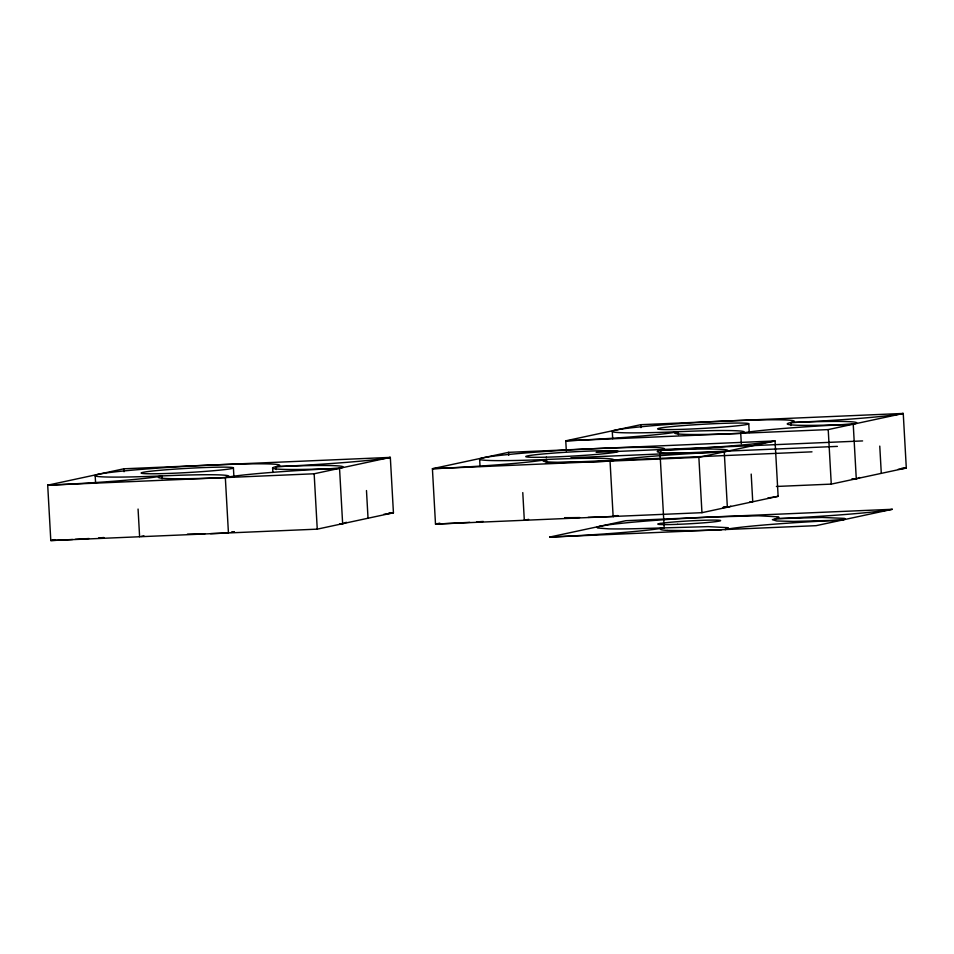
<?xml version="1.0" encoding="UTF-8"?>
<svg xmlns="http://www.w3.org/2000/svg" width="954" height="954" viewBox="0 0 954 954"><rect width="100%" height="100%" fill="white"/><g stroke="black" fill="none" stroke-linecap="round" stroke-linejoin="round"><path stroke-width="1.43" d="M600.149 526.214L597.013 527.204L597.562 527.979L608.747 528.862A93.134 4.221 -3.2 0 0 646.86 528.385L708.178 526.62L728.224 527.705L728.439 528.528L725.016 529.565A92.347 4.186 -3.2 0 1 754.948 525.809A95.006 4.305 -3.2 0 1 822.932 521.039L841.822 520.145A86.349 3.911 -3.2 0 0 844.302 518.38L822.205 517.438L775.507 518.714L778.869 517.676L778.619 516.853L758.561 515.78L714.629 516.901A91.453 4.15 -3.2 0 0 660.681 519.954A93.838 4.257 -3.2 0 0 607.281 525.022L600.281 526.203M775.483 518.714L772.37 519.692L776.783 521.003L793.728 521.421L841.822 520.145M658.332 523.829L660.096 523.448M123.877 468.796L47.7 485.181L50.8 540.548L317.253 529.148L393.43 512.763L390.329 457.395L123.877 468.796L124.044 471.717M210.524 533.62A92.526 4.198 -3.2 0 0 228.435 532.94L225.335 477.572A92.526 4.198 -3.2 0 1 161.906 475.915A92.514 4.198 -3.2 0 1 47.7 485.181L314.152 473.78L390.329 457.395A92.526 4.198 -3.2 0 1 276.123 466.661A92.526 4.198 -3.2 0 0 212.694 465.003A92.526 4.198 -3.2 0 0 98.489 474.257A92.526 4.198 -3.2 0 0 161.906 475.915A92.526 4.198 -3.2 0 1 225.335 477.572A92.514 4.198 -3.2 0 1 339.541 468.319L342.641 523.686A92.514 4.198 -3.2 0 0 339.97 523.806A92.514 4.198 -3.2 0 0 342.641 523.686A92.526 4.198 -3.2 0 0 346.135 522.184M52.231 540.238L55.105 539.618M508.589 452.339L432.412 468.712L435.501 524.08L701.953 512.68L778.13 496.307L775.042 440.939L508.589 452.339L508.744 455.261M776.401 486.468L831.268 484.119L906.3 467.997L903.247 413.452L640.79 424.685L565.758 440.82L566.342 451.135M141.049 536.434L143.923 535.814M231.309 532.32L234.183 531.712M588.093 517.366A92.514 4.198 -3.2 0 0 613.136 516.484L610.047 461.116A92.514 4.198 -3.2 0 1 546.618 459.458A92.514 4.198 -3.2 0 1 432.412 468.712L698.865 457.312L775.042 440.939A92.514 4.198 -3.2 0 1 660.824 450.205A92.514 4.198 -3.2 0 0 597.407 448.535A92.514 4.198 -3.2 0 0 483.189 457.801A92.514 4.198 -3.2 0 0 546.618 459.458A92.514 4.198 -3.2 0 1 610.047 461.116A92.514 4.198 -3.2 0 1 724.253 451.862L727.353 507.23A92.514 4.198 -3.2 0 0 723.335 507.397A92.514 4.198 -3.2 0 0 727.353 507.23A92.514 4.198 -3.2 0 0 730.776 506.109M741.306 443.646L740.733 433.331A91.131 4.138 -3.2 0 1 678.246 431.697A91.131 4.138 -3.2 0 1 565.758 440.82L828.215 429.586L903.247 413.452A91.131 4.138 -3.2 0 1 790.759 422.574A91.131 4.138 -3.2 0 0 728.284 420.941A91.131 4.138 -3.2 0 0 615.783 430.063A91.131 4.138 -3.2 0 0 678.258 431.697A91.131 4.138 -3.2 0 1 740.733 433.331A91.131 4.138 -3.2 0 1 853.234 424.208L856.275 478.753A91.131 4.138 -3.2 0 0 853.341 478.872A91.131 4.138 -3.2 0 0 856.275 478.753A91.131 4.138 -3.2 0 0 859.781 477.465M439.818 523.162L435.501 524.08A92.514 4.198 -3.2 0 0 469.714 522.315M528.635 519.358L524.318 520.288L522.78 492.598M615.938 515.709A92.514 4.198 -3.2 0 1 613.136 516.484L617.453 515.554M549.671 537.066L625.848 520.693L892.3 509.293L816.123 525.666L549.671 537.066L558.853 536.649A91.19 4.138 -3.2 0 0 594.926 534.598L603.512 534.013A93.719 4.257 -3.2 0 0 660.86 528.361M660.884 528.361L664.008 527.777L660.74 528.79A94.851 4.305 -3.2 0 0 667.12 530.388M892.3 509.293L888.997 509.889A96.294 4.365 -3.2 0 1 830.207 515.613L821.477 516.209A93.409 4.233 -3.2 0 1 784.82 518.284L775.507 518.714M596.143 452.327L862.595 440.927M570.945 457.777L837.385 446.389M545.545 463.239L811.997 451.838M901.852 468.187L906.3 467.997A91.131 4.138 -3.2 0 1 902.186 468.748M851.827 478.932L856.275 478.753M388.958 512.954L393.43 512.763A92.526 4.198 -3.2 0 1 383.83 514.313M749.761 501.899L752.742 501.768L751.192 474.078M339.66 523.818L342.641 523.686M722.882 507.421L727.353 507.23M677.555 524.33L683.732 524.068A31.375 1.419 -3.2 0 0 718.35 521.266L720.115 520.884A31.375 1.419 -3.2 0 0 700.88 520.383L694.715 520.645A31.375 1.419 -3.2 0 0 660.168 523.448M667.132 530.388L691.543 530.603A87.029 3.947 -3.2 0 0 721.665 529.708M879.767 446.102L881.293 473.375M828.215 429.586L831.268 484.119M790.747 422.574A91.131 4.138 -3.2 0 0 853.234 424.208A91.131 4.138 -3.2 0 0 790.759 422.574L790.914 425.52M748.747 423.85A45.565 2.063 -3.2 0 1 679.331 429.419A45.565 2.063 -3.2 0 1 681.728 425.699A45.565 2.063 -3.2 0 1 748.747 423.85L749.248 432.591M698.865 457.312L701.953 512.68M678.258 431.697L678.425 434.642M660.824 450.205A92.514 4.198 -3.2 0 0 724.253 451.862A92.514 4.198 -3.2 0 0 660.824 450.205L660.991 453.114M660.049 453.913L664.187 527.741M640.79 424.685L640.957 427.63M612.277 431.411L612.695 438.78M546.618 459.458L546.785 462.368M479.635 459.184L480.041 466.47M366.479 490.547L368.029 518.225M314.152 473.78L317.253 529.148M276.123 466.661A92.514 4.198 -3.2 0 0 339.541 468.319A92.526 4.198 -3.2 0 0 276.123 466.661L276.278 469.571M272.617 468.164L272.868 472.528M233.42 467.997A46.257 2.099 -3.2 0 1 162.085 473.625A46.257 2.099 -3.2 0 1 166.401 469.75A46.257 2.099 -3.2 0 1 233.42 467.997L233.909 476.738M161.906 475.915L162.073 478.836M138.068 509.054L139.618 536.744M95.197 475.915L95.603 483.201M900.922 468.939A91.131 4.138 -3.2 0 1 898.119 469.344M677.65 524.33A31.375 1.419 -3.2 0 1 658.427 523.829M613.136 516.484A92.514 4.198 -3.2 0 1 617.918 515.625M579.746 517.545A92.514 4.198 -3.2 0 1 564.661 517.676M778.13 496.307A92.514 4.198 -3.2 0 1 767.934 497.928M483.32 521.456A92.514 4.198 -3.2 0 1 476.559 521.898M204.931 533.775A92.526 4.198 -3.2 0 1 187.425 534.109M231.572 532.356A92.514 4.198 -3.2 0 1 234.195 531.938M103.926 537.543A92.514 4.198 -3.2 0 1 98.608 537.913M89.116 538.521A92.514 4.198 -3.2 0 1 75.342 539.332M72.576 539.487A92.514 4.198 -3.2 0 1 50.8 540.548M546.392 457.181A46.257 2.099 -3.2 0 0 618.109 451.564A46.257 2.099 -3.2 0 0 551.531 453.257A46.257 2.099 -3.2 0 0 546.392 457.181"/></g></svg>
